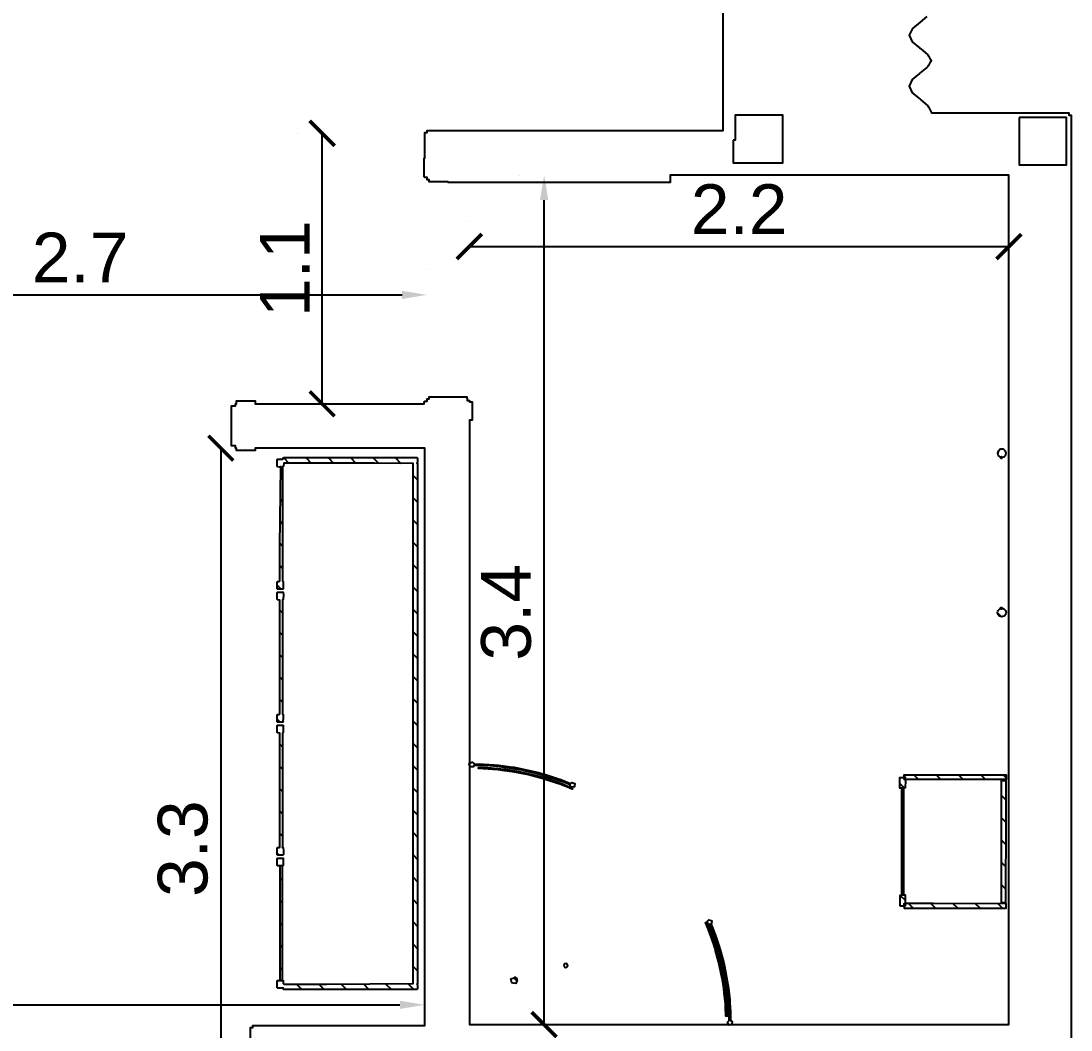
# Model space of a CAD drawing. Header units: metres. Extents: x -155 to -31, y -2 to 38.
# Drawn here: x -109.81 to -105.589, y 5.919 to 9.978 of the extents above; entities that cross this region are included whole.
import ezdxf

# ---------------------------------------------------------------- set-up
doc = ezdxf.new("R2010")
doc.units = ezdxf.units.M
doc.layers.add('DİMENSİONS', color=1, linetype='Continuous', true_color=0xff0000)
doc.layers.add('Layer 03$KAT1_MOBILYA', color=9, linetype='Continuous', true_color=0xc0c0c0)
doc.layers.add('Layer 03$KAT1_DUVAR', color=7, linetype='Continuous')
doc.styles.add('Default', font='arial.ttf')
doc.dimstyles.new('Default', dxfattribs={"dimscale": 2, "dimtxt": 0.1, "dimasz": 0.1, "dimexe": 0.05, "dimexo": 0.05, "dimgap": 0.025, "dimtad": 1, "dimtoh": 1, "dimzin": 1, "dimdsep": 46, "dimtxsty": 'Default', "dimcen": 0.05, "dimazin": 1, "dimtfac": 1, "dimtdec": 4, "dimtix": 1, "dimtofl": 0, "dimtmove": 1, "dimatfit": 3, "dimfxl": 0.1, "dimtolj": 1, "dimtzin": 1, "dimarcsym": 0})
pattern_1 = [(135, (-109.91591, 9.92203), (-0.0449013, -0.0449013), [])]

# ---------------------------------------------------------------- blocks, each defined once
blk = doc.blocks.new('_ArchTick')
at = {"color": 0, "linetype": 'ByBlock', "const_width": 0.15}
blk.add_lwpolyline([(-0.5, -0.5), (0.5, 0.5)], dxfattribs=at)
blk = doc.blocks.new('*D27')
at = {"layer": 'Defpoints', "color": 0}
for p in [(-109.0068, 8.26), (-109.0068, 4.9379), (-109.0068, 4.9379)]:
    blk.add_point(p, dxfattribs=at)
at = {"layer": 'DİMENSİONS', "color": 0, "lineweight": -2}
for p, q in [((-109.0068, 8.26), (-109.0068, 5.0379)), ((-108.9068, 8.26), (-108.9068, 8.26)), ((-108.9068, 4.9379), (-108.9068, 4.9379))]:
    blk.add_line(p, q, dxfattribs=at)
at = {"layer": 'DİMENSİONS', "color": 0}
blk.add_solid([(-109.0234, 5.0379), (-108.9901, 5.0379), (-109.0068, 4.9379)], dxfattribs=at)
at = {"layer": 'DİMENSİONS', "color": 0, "lineweight": -2, "xscale": 0.1, "yscale": 0.1, "zscale": 0.1, "rotation": 90}
blk.add_blockref('_ArchTick', (-109.0068, 8.26), dxfattribs=at)
at = {"layer": 'DİMENSİONS', "color": 0, "insert": (-109.1589, 6.649), "char_height": 0.2, "attachment_point": 5, "rotation": 90, "style": 'Default'}
blk.add_mtext('\\A1;3.3', dxfattribs=at)
blk = doc.blocks.new('*D28')
at = {"layer": 'Defpoints', "color": 0}
for p in [(-107.7069, 9.3578), (-107.7069, 9.3578), (-107.7069, 5.9411)]:
    blk.add_point(p, dxfattribs=at)
at = {"layer": 'DİMENSİONS', "color": 0, "lineweight": -2}
for p, q in [((-107.8069, 9.3578), (-107.8069, 9.3578)), ((-107.7069, 5.9411), (-107.7069, 9.2578)), ((-107.8069, 5.9411), (-107.8069, 5.9411))]:
    blk.add_line(p, q, dxfattribs=at)
at = {"layer": 'DİMENSİONS', "color": 0}
blk.add_solid([(-107.6903, 9.2578), (-107.7236, 9.2578), (-107.7069, 9.3578)], dxfattribs=at)
at = {"layer": 'DİMENSİONS', "color": 0, "lineweight": -2, "xscale": 0.1, "yscale": 0.1, "zscale": 0.1, "rotation": 270}
blk.add_blockref('_ArchTick', (-107.7069, 5.9411), dxfattribs=at)
at = {"layer": 'DİMENSİONS', "color": 0, "insert": (-107.8591, 7.5995), "char_height": 0.2, "attachment_point": 5, "rotation": 90, "style": 'Default'}
blk.add_mtext('\\A1;3.4', dxfattribs=at)
blk = doc.blocks.new('*D29')
at = {"layer": 'Defpoints', "color": 0}
for p in [(-108.0074, 9.0708), (-105.8386, 9.0708), (-105.8386, 9.0708)]:
    blk.add_point(p, dxfattribs=at)
at = {"layer": 'DİMENSİONS', "color": 0, "lineweight": -2}
for p, q in [((-108.0074, 9.1708), (-108.0074, 9.1708)), ((-105.8386, 9.1708), (-105.8386, 9.1708)), ((-108.0074, 9.0708), (-105.8386, 9.0708))]:
    blk.add_line(p, q, dxfattribs=at)
at = {"layer": 'DİMENSİONS', "color": 0, "lineweight": -2, "xscale": 0.1, "yscale": 0.1, "zscale": 0.1, "rotation": 180}
blk.add_blockref('_ArchTick', (-108.0074, 9.0708), dxfattribs=at)
at = {"layer": 'DİMENSİONS', "color": 0, "lineweight": -2, "xscale": 0.1, "yscale": 0.1, "zscale": 0.1}
blk.add_blockref('_ArchTick', (-105.8386, 9.0708), dxfattribs=at)
at = {"layer": 'DİMENSİONS', "color": 0, "insert": (-106.923, 9.2212), "char_height": 0.2, "attachment_point": 5, "style": 'Default'}
blk.add_mtext('\\A1;2.2', dxfattribs=at)
blk = doc.blocks.new('*D57')
at = {"layer": 'Defpoints', "color": 0}
for p in [(-110.8663, 8.8765), (-108.1782, 8.8765), (-108.1782, 8.8765)]:
    blk.add_point(p, dxfattribs=at)
at = {"layer": 'DİMENSİONS', "color": 0, "lineweight": -2}
for p, q in [((-110.8663, 8.9765), (-110.8663, 8.9765)), ((-108.1782, 8.9765), (-108.1782, 8.9765)), ((-110.8663, 8.8765), (-108.2782, 8.8765))]:
    blk.add_line(p, q, dxfattribs=at)
at = {"layer": 'DİMENSİONS', "color": 0}
blk.add_solid([(-108.2782, 8.8599), (-108.2782, 8.8932), (-108.1782, 8.8765)], dxfattribs=at)
at = {"layer": 'DİMENSİONS', "color": 0, "lineweight": -2, "xscale": 0.1, "yscale": 0.1, "zscale": 0.1, "rotation": 180}
blk.add_blockref('_ArchTick', (-110.8663, 8.8765), dxfattribs=at)
at = {"layer": 'DİMENSİONS', "color": 0, "insert": (-109.5723, 9.0269), "char_height": 0.2, "attachment_point": 5, "style": 'Default'}
blk.add_mtext('\\A1;2.7', dxfattribs=at)
blk = doc.blocks.new('*D58')
at = {"layer": 'Defpoints', "color": 0}
for p in [(-111.8589, 6.0207), (-108.1869, 6.0207), (-108.1869, 6.0207)]:
    blk.add_point(p, dxfattribs=at)
at = {"layer": 'DİMENSİONS', "color": 0, "lineweight": -2}
for p, q in [((-111.8589, 6.1207), (-111.8589, 6.1207)), ((-108.1869, 6.1207), (-108.1869, 6.1207)), ((-111.8589, 6.0207), (-108.2869, 6.0207))]:
    blk.add_line(p, q, dxfattribs=at)
at = {"layer": 'DİMENSİONS', "color": 0}
blk.add_solid([(-108.2869, 6.0041), (-108.2869, 6.0374), (-108.1869, 6.0207)], dxfattribs=at)
at = {"layer": 'DİMENSİONS', "color": 0, "lineweight": -2, "xscale": 0.1, "yscale": 0.1, "zscale": 0.1, "rotation": 180}
blk.add_blockref('_ArchTick', (-111.8589, 6.0207), dxfattribs=at)
at = {"layer": 'DİMENSİONS', "color": 0, "insert": (-110.0729, 6.1729), "char_height": 0.2, "attachment_point": 5, "style": 'Default'}
blk.add_mtext('\\A1;3.7', dxfattribs=at)
blk = doc.blocks.new('*D76')
at = {"layer": 'Defpoints', "color": 0}
for p in [(-108.5993, 9.5261), (-108.5993, 9.5261), (-108.5993, 8.4381)]:
    blk.add_point(p, dxfattribs=at)
at = {"layer": 'DİMENSİONS', "color": 0, "lineweight": -2}
for p, q in [((-108.6993, 9.5261), (-108.6993, 9.5261)), ((-108.5993, 8.4381), (-108.5993, 9.5261)), ((-108.6993, 8.4381), (-108.6993, 8.4381))]:
    blk.add_line(p, q, dxfattribs=at)
at = {"layer": 'DİMENSİONS', "color": 0, "lineweight": -2, "xscale": 0.1, "yscale": 0.1, "zscale": 0.1}
for p, rotation in [((-108.5993, 9.5261), 90), ((-108.5993, 8.4381), 270)]:
    blk.add_blockref('_ArchTick', p, dxfattribs=dict(at, rotation=rotation))
at = {"layer": 'DİMENSİONS', "color": 0, "insert": (-108.7497, 8.9821), "char_height": 0.2, "attachment_point": 5, "rotation": 90, "style": 'Default'}
blk.add_mtext('\\A1;1.1', dxfattribs=at)

msp = doc.modelspace()

# ---------------------------------------------------------------- hatches: boundary and pattern name
at = {"layer": 'Layer 03$KAT1_MOBILYA'}
h = msp.add_hatch(dxfattribs=at)
h.set_pattern_fill('ANSI31', scale=0.02, angle=90, style=0, pattern_type=2)
h.set_pattern_definition(pattern_1)
h.paths.add_polyline_path([(-108.7802, 6.1178), (-108.78, 6.1178), (-108.7788, 6.1183), (-108.7783, 6.1187), (-108.7776, 6.1189), (-108.7712, 6.119), (-108.7578, 6.1192), (-108.757, 6.1187), (-108.7566, 6.1184), (-108.7565, 6.1182), (-108.7559, 6.1176), (-108.7556, 6.1173), (-108.7555, 6.1093), (-108.7525, 6.1041), (-108.5822, 6.1041), (-108.2337, 6.106), (-108.2337, 6.765), (-108.2336, 8.1982), (-108.3888, 8.2001), (-108.7528, 8.2001), (-108.7552, 8.1874), (-108.7557, 8.1867), (-108.7559, 8.1863), (-108.756, 8.1863), (-108.7569, 8.1853), (-108.7571, 8.1852), (-108.7574, 8.185), (-108.7606, 8.1848), (-108.7595, 8.1847), (-108.7591, 8.1844), (-108.7588, 8.1842), (-108.7581, 8.1827), (-108.7581, 8.0417), (-108.7581, 7.7264), (-108.7582, 7.7256), (-108.7588, 7.7246), (-108.7587, 7.7246), (-108.7577, 7.7239), (-108.757, 7.7235), (-108.7566, 7.7233), (-108.7566, 7.7233), (-108.7563, 7.7228), (-108.7555, 7.7213), (-108.7555, 7.7131), (-108.7556, 7.6953), (-108.7558, 7.6944), (-108.7559, 7.694), (-108.7559, 7.694), (-108.7562, 7.6938), (-108.7571, 7.6933), (-108.7784, 7.6933), (-108.7788, 7.6935), (-108.7794, 7.694), (-108.7794, 7.694), (-108.78, 7.6946), (-108.7802, 7.695), (-108.7802, 7.7222), (-108.7795, 7.7228), (-108.7793, 7.723), (-108.7785, 7.7235), (-108.7781, 7.7239), (-108.7717, 7.7239), (-108.7696, 7.7262), (-108.7696, 7.8673), (-108.7657, 8.1849), (-108.7681, 8.1849), (-108.7681, 8.1848), (-108.7681, 8.1847), (-108.769, 8.1839), (-108.7692, 8.1833), (-108.7694, 8.1835), (-108.7777, 8.1849), (-108.7789, 8.1858), (-108.779, 8.1859), (-108.7795, 8.1863), (-108.7797, 8.1863), (-108.7802, 8.1868), (-108.7802, 8.1956), (-108.7802, 8.2141), (-108.7789, 8.2152), (-108.7783, 8.2156), (-108.7717, 8.2156), (-108.7569, 8.2155), (-108.7558, 8.2193), (-108.7551, 8.2199), (-108.7534, 8.2217), (-108.7531, 8.222), (-108.5828, 8.222), (-108.2186, 8.222), (-108.218, 8.2214), (-108.2178, 8.2212), (-108.2165, 8.2196), (-108.2159, 8.2188), (-108.2158, 8.2138), (-108.2158, 8.2029), (-108.2168, 8.2019), (-108.2173, 8.2014), (-108.2182, 8.2004), (-108.2185, 8.1999), (-108.2176, 8.1999), (-108.2172, 8.1995), (-108.2165, 8.1991), (-108.2167, 8.199), (-108.2164, 8.1987), (-108.216, 8.1974), (-108.2161, 7.5381), (-108.2161, 6.1068), (-108.2162, 6.1064), (-108.2165, 6.1052), (-108.2165, 6.105), (-108.217, 6.1045), (-108.2172, 6.1042), (-108.2179, 6.1042), (-108.2181, 6.1044), (-108.2187, 6.1041), (-108.2178, 6.1033), (-108.217, 6.1024), (-108.216, 6.1013), (-108.2159, 6.0963), (-108.2159, 6.0854), (-108.2162, 6.0847), (-108.2172, 6.0835), (-108.2181, 6.0824), (-108.2183, 6.0822), (-108.3887, 6.0824), (-108.7533, 6.0823), (-108.7542, 6.0832), (-108.7545, 6.0835), (-108.7555, 6.0845), (-108.756, 6.0849), (-108.7574, 6.0879), (-108.7638, 6.0878), (-108.7781, 6.0881), (-108.779, 6.0888), (-108.7795, 6.0892), (-108.7795, 6.0892), (-108.78, 6.0897), (-108.7802, 6.0899), (-108.7802, 6.0987)], flags=0)
h.paths.add_polyline_path([(-108.756, 6.0892), (-108.756, 6.0892), (-108.7559, 6.0892)], flags=0)
h = msp.add_hatch(dxfattribs=at)
h.set_pattern_fill('ANSI31', scale=0.02, angle=90, style=0, pattern_type=2)
h.set_pattern_definition(pattern_1)
h.paths.add_polyline_path([(-108.7574, 7.1581), (-108.764, 7.1581), (-108.7779, 7.1581), (-108.7785, 7.1583), (-108.7795, 7.1588), (-108.7795, 7.1588), (-108.78, 7.1595), (-108.7802, 7.1599), (-108.7802, 7.1683), (-108.7802, 7.187), (-108.7796, 7.1876), (-108.7794, 7.188), (-108.7788, 7.1886), (-108.7784, 7.1888), (-108.7717, 7.1888), (-108.7695, 7.1912), (-108.7696, 7.3324), (-108.7695, 7.648), (-108.7782, 7.6504), (-108.7787, 7.6506), (-108.7794, 7.6512), (-108.7794, 7.6512), (-108.78, 7.6518), (-108.7802, 7.6521), (-108.7802, 7.6606), (-108.7802, 7.6795), (-108.78, 7.6797), (-108.7798, 7.6799), (-108.7787, 7.6805), (-108.7783, 7.6806), (-108.7776, 7.6808), (-108.7712, 7.6809), (-108.7578, 7.6811), (-108.757, 7.6806), (-108.7565, 7.6803), (-108.7563, 7.6798), (-108.7557, 7.6791), (-108.7555, 7.6787), (-108.7554, 7.6705), (-108.7556, 7.6525), (-108.7558, 7.6516), (-108.7559, 7.6512), (-108.7559, 7.6512), (-108.7562, 7.651), (-108.7572, 7.6504), (-108.7592, 7.6492), (-108.7589, 7.649), (-108.7587, 7.6486), (-108.7581, 7.6473), (-108.7581, 7.5063), (-108.7583, 7.1909), (-108.7586, 7.1904), (-108.7588, 7.1902), (-108.7586, 7.19), (-108.7591, 7.1896), (-108.7571, 7.1888), (-108.7566, 7.1888), (-108.7566, 7.1886), (-108.7561, 7.1874), (-108.7558, 7.1869), (-108.7555, 7.1862), (-108.7555, 7.1779)], flags=0)
h = msp.add_hatch(dxfattribs=at)
h.set_pattern_fill('ANSI31', scale=0.02, angle=90, style=0, pattern_type=2)
h.set_pattern_definition(pattern_1)
h.paths.add_polyline_path([(-105.8725, 7.6159), (-105.8721, 7.6171), (-105.8719, 7.6177), (-105.8711, 7.6186), (-105.8707, 7.619), (-105.8694, 7.6193), (-105.8689, 7.6194), (-105.8677, 7.6191), (-105.8672, 7.619), (-105.8663, 7.618), (-105.8659, 7.6177), (-105.8655, 7.6165), (-105.8654, 7.6159), (-105.8612, 7.6143), (-105.8584, 7.6135), (-105.8544, 7.6096), (-105.8522, 7.6073), (-105.8508, 7.6022), (-105.8499, 7.5987), (-105.8512, 7.594), (-105.8522, 7.5902), (-105.8554, 7.587), (-105.8584, 7.5839), (-105.8626, 7.5828), (-105.8669, 7.5816), (-105.8711, 7.5828), (-105.8753, 7.5839), (-105.8787, 7.5872), (-105.8817, 7.5902), (-105.883, 7.595), (-105.8839, 7.5987), (-105.8826, 7.604), (-105.8817, 7.6073), (-105.8775, 7.6113), (-105.8753, 7.6135)], flags=0)
h = msp.add_hatch(dxfattribs=at)
h.set_pattern_fill('ANSI31', scale=0.02, angle=90, style=0, pattern_type=2)
h.set_pattern_definition(pattern_1)
h.paths.add_polyline_path([(-105.8725, 7.6159), (-105.8697, 7.615), (-105.8669, 7.6158), (-105.8655, 7.6154), (-105.8657, 7.6147), (-105.8659, 7.6141), (-105.8668, 7.6133), (-105.8672, 7.6129), (-105.8683, 7.6125), (-105.8689, 7.6123), (-105.8701, 7.6127), (-105.8707, 7.6129), (-105.8715, 7.6138), (-105.8719, 7.6141), (-105.8723, 7.6154)], flags=0)
h = msp.add_hatch(dxfattribs=at)
h.set_pattern_fill('ANSI31', scale=0.02, angle=90, style=0, pattern_type=2)
h.set_pattern_definition(pattern_1)
h.paths.add_polyline_path([(-108.7696, 6.6564), (-108.7696, 6.7977), (-108.7695, 7.1137), (-108.7785, 7.1153), (-108.7788, 7.1155), (-108.7794, 7.116), (-108.7794, 7.1161), (-108.78, 7.1167), (-108.7802, 7.1171), (-108.7801, 7.1256), (-108.7801, 7.1443), (-108.7794, 7.145), (-108.7793, 7.1451), (-108.7789, 7.1453), (-108.7782, 7.1458), (-108.7716, 7.146), (-108.7574, 7.146), (-108.7569, 7.1455), (-108.7566, 7.1453), (-108.7563, 7.1448), (-108.7555, 7.1434), (-108.7555, 7.1351), (-108.7556, 7.1174), (-108.7558, 7.1164), (-108.7559, 7.116), (-108.7559, 7.116), (-108.7562, 7.1158), (-108.7571, 7.1153), (-108.7591, 7.1141), (-108.7587, 7.1139), (-108.7585, 7.1139), (-108.7581, 7.1124), (-108.7581, 7.1117), (-108.7581, 6.9713), (-108.7581, 6.6568), (-108.758, 6.6565), (-108.7586, 6.6554), (-108.7588, 6.6551), (-108.7593, 6.6546), (-108.7597, 6.6543), (-108.7574, 6.6537), (-108.7569, 6.6537), (-108.7566, 6.6535), (-108.7561, 6.6524), (-108.7558, 6.6518), (-108.7555, 6.651), (-108.7554, 6.6429), (-108.7554, 6.6255), (-108.7562, 6.6243), (-108.7566, 6.6239), (-108.7566, 6.6239), (-108.7565, 6.6238), (-108.757, 6.6233), (-108.757, 6.6234), (-108.7638, 6.6231), (-108.778, 6.623), (-108.779, 6.6235), (-108.7795, 6.6237), (-108.78, 6.6241), (-108.7801, 6.6243), (-108.7802, 6.6329), (-108.7802, 6.6519), (-108.7796, 6.6525), (-108.7794, 6.6528), (-108.7786, 6.6535), (-108.7783, 6.6537), (-108.7717, 6.6537), (-108.7691, 6.6554)], flags=0)
h = msp.add_hatch(dxfattribs=at)
h.set_pattern_fill('ANSI31', scale=0.02, angle=90, style=0, pattern_type=2)
h.set_pattern_definition(pattern_1)
h.paths.add_polyline_path([(-108.7558, 7.1593), (-108.7555, 7.1602), (-108.7564, 7.1592), (-108.7566, 7.159), (-108.7574, 7.1581)], flags=0)
h = msp.add_hatch(dxfattribs=at)
h.set_pattern_fill('ANSI31', scale=0.02, angle=90, style=0, pattern_type=2)
h.set_pattern_definition(pattern_1)
h.paths.add_polyline_path([(-107.9983, 6.9965), (-107.9957, 6.9971), (-107.9901, 6.9921), (-107.9882, 6.9901), (-107.9884, 6.9896), (-107.9854, 6.9899), (-107.9505, 6.9891), (-107.9075, 6.9859), (-107.8899, 6.9845), (-107.8428, 6.9784), (-107.828, 6.9762), (-107.8158, 6.9739), (-107.7722, 6.9653), (-107.7422, 6.958), (-107.7292, 6.9549), (-107.6972, 6.9456), (-107.6849, 6.942), (-107.6526, 6.9311), (-107.6398, 6.9266), (-107.6015, 6.9116), (-107.5997, 6.9109), (-107.598, 6.9128), (-107.5961, 6.9145), (-107.5871, 6.912), (-107.5839, 6.9107), (-107.5847, 6.901), (-107.5854, 6.8976), (-107.5947, 6.8957), (-107.5982, 6.8954), (-107.6019, 6.9042), (-107.6022, 6.9053), (-107.6247, 6.9145), (-107.6412, 6.9204), (-107.6808, 6.9344), (-107.7252, 6.9474), (-107.7402, 6.9516), (-107.7819, 6.9611), (-107.7948, 6.9641), (-107.8083, 6.9664), (-107.8556, 6.9743), (-107.8665, 6.9757), (-107.9095, 6.9803), (-107.9236, 6.9814), (-107.9515, 6.9831), (-107.9657, 6.9835), (-107.9899, 6.984), (-107.9907, 6.9811), (-107.9915, 6.9784), (-107.9942, 6.9779), (-108.0037, 6.9787), (-108.0055, 6.9808), (-108.0077, 6.9898), (-108.0068, 6.9923)], flags=0)
h = msp.add_hatch(dxfattribs=at)
h.set_pattern_fill('ANSI31', scale=0.02, angle=90, style=0, pattern_type=2)
h.set_pattern_definition(pattern_1)
h.paths.add_polyline_path([(-107.7126, 6.9368), (-107.697, 6.932), (-107.6504, 6.9166), (-107.6395, 6.9127), (-107.6303, 6.9089), (-107.5927, 6.8922), (-107.5945, 6.8881), (-107.6033, 6.8917), (-107.6436, 6.9078), (-107.653, 6.9112), (-107.6987, 6.9262), (-107.711, 6.9301), (-107.7545, 6.9415), (-107.77, 6.9455), (-107.8114, 6.9537), (-107.826, 6.9566), (-107.8755, 6.9636), (-107.8925, 6.9659), (-107.9515, 6.9697), (-107.9715, 6.9709), (-107.9715, 6.9752), (-107.9611, 6.9763), (-107.9332, 6.9752), (-107.8807, 6.9701), (-107.862, 6.9682), (-107.8177, 6.961), (-107.8024, 6.9584), (-107.7665, 6.9505), (-107.7485, 6.9464)], flags=0)
h = msp.add_hatch(dxfattribs=at)
h.set_pattern_fill('ANSI31', scale=0.02, angle=90, style=0, pattern_type=2)
h.set_pattern_definition(pattern_1)
h.paths.add_polyline_path([(-106.277, 6.8927), (-106.2766, 6.9045), (-106.2766, 6.9348), (-106.2769, 6.9355), (-106.2766, 6.9353), (-106.2763, 6.9353), (-106.2705, 6.9354), (-106.2602, 6.9355), (-106.2603, 6.9325), (-106.2592, 6.9282), (-106.2591, 6.928), (-106.2584, 6.927), (-106.2543, 6.927), (-106.2543, 6.9231), (-106.2552, 6.8931), (-106.2611, 6.8927), (-106.2768, 6.8927), (-106.277, 6.8926)], flags=0)
h = msp.add_hatch(dxfattribs=at)
h.set_pattern_fill('ANSI31', scale=0.02, angle=90, style=0, pattern_type=2)
h.set_pattern_definition(pattern_1)
h.paths.add_polyline_path([(-106.2543, 6.927), (-106.2551, 6.9351), (-106.2543, 6.9347), (-106.2544, 6.9352), (-106.2544, 6.9359), (-106.2557, 6.9356), (-106.2602, 6.9355), (-106.2599, 6.9437), (-106.2596, 6.9445), (-106.2597, 6.9448), (-106.2595, 6.9448), (-106.2593, 6.9448), (-106.2593, 6.9454), (-106.1436, 6.9457), (-105.851, 6.9454), (-105.8499, 6.9452), (-105.8494, 6.9452), (-105.8497, 6.9449), (-105.8498, 6.945), (-105.8496, 6.94), (-105.8498, 6.9281), (-105.85, 6.9275), (-105.8498, 6.9272), (-105.8499, 6.9271), (-105.8498, 6.9268), (-105.9649, 6.9272)], flags=0)
h = msp.add_hatch(dxfattribs=at)
h.set_pattern_fill('ANSI31', scale=0.02, angle=90, style=0, pattern_type=2)
h.set_pattern_definition(pattern_1)
h.paths.add_polyline_path([(-106.2601, 6.9276), (-106.2593, 6.9279), (-106.2595, 6.9272)], flags=0)
h = msp.add_hatch(dxfattribs=at)
h.set_pattern_fill('ANSI31', scale=0.02, angle=90, style=0, pattern_type=2)
h.set_pattern_definition(pattern_1)
h.paths.add_polyline_path([(-105.8636, 6.9227), (-105.8514, 6.9229), (-105.8506, 6.9227), (-105.8508, 6.7866), (-105.8517, 6.4314), (-105.8561, 6.4314), (-105.8676, 6.4312), (-105.8678, 6.4311), (-105.8684, 6.4311), (-105.8688, 6.4312), (-105.8688, 6.4313), (-105.8689, 6.4314), (-105.8688, 6.5671), (-105.8684, 6.9226)], flags=0)
h = msp.add_hatch(dxfattribs=at)
h.set_pattern_fill('ANSI31', scale=0.02, angle=90, style=0, pattern_type=2)
h.set_pattern_definition(pattern_1)
h.paths.add_polyline_path([(-106.2632, 6.8907), (-106.263, 6.8903), (-106.2629, 6.8901), (-106.2629, 6.7769), (-106.2629, 6.4638), (-106.2631, 6.4634), (-106.2632, 6.4633), (-106.2636, 6.4631), (-106.2638, 6.463), (-106.2649, 6.463), (-106.2681, 6.463), (-106.2685, 6.4633), (-106.2687, 6.4634), (-106.2689, 6.4637), (-106.2689, 6.4638), (-106.2689, 6.5771), (-106.2689, 6.8901), (-106.2687, 6.8905), (-106.2687, 6.8906), (-106.2682, 6.8909), (-106.2681, 6.891), (-106.2669, 6.891), (-106.2638, 6.891), (-106.2634, 6.8908)], flags=0)
h = msp.add_hatch(dxfattribs=at)
h.set_pattern_fill('ANSI31', scale=0.02, angle=90, style=0, pattern_type=2)
h.set_pattern_definition(pattern_1)
h.paths.add_polyline_path([(-108.7788, 6.6106), (-108.7784, 6.6108), (-108.7717, 6.6108), (-108.7571, 6.6108), (-108.7566, 6.6108), (-108.7566, 6.6106), (-108.7561, 6.6095), (-108.7558, 6.609), (-108.7555, 6.6082), (-108.7555, 6.6), (-108.7555, 6.5823), (-108.7558, 6.5813), (-108.7559, 6.5809), (-108.7564, 6.5813), (-108.7566, 6.581), (-108.7574, 6.5802), (-108.764, 6.5801), (-108.7779, 6.5801), (-108.7785, 6.5803), (-108.7795, 6.5808), (-108.7795, 6.5808), (-108.78, 6.5815), (-108.7802, 6.5819), (-108.7802, 6.5903), (-108.7802, 6.609), (-108.7796, 6.6096), (-108.7794, 6.61)], flags=0)
h = msp.add_hatch(dxfattribs=at)
h.set_pattern_fill('ANSI31', scale=0.02, angle=90, style=0, pattern_type=2)
h.set_pattern_definition(pattern_1)
h.paths.add_polyline_path([(-108.7622, 6.1193), (-108.7598, 6.1193), (-108.7592, 6.1197), (-108.7581, 6.121), (-108.7581, 6.4367), (-108.7581, 6.5778), (-108.7583, 6.5781), (-108.7592, 6.5794), (-108.7597, 6.5797), (-108.7654, 6.5799), (-108.7678, 6.5798), (-108.7683, 6.5794), (-108.7696, 6.5784), (-108.7697, 6.2624), (-108.7697, 6.121), (-108.7687, 6.1198), (-108.7681, 6.1193)], flags=0)
h = msp.add_hatch(dxfattribs=at)
h.set_pattern_fill('ANSI31', scale=0.02, angle=90, style=0, pattern_type=2)
h.set_pattern_definition(pattern_1)
h.paths.add_polyline_path([(-106.2767, 6.4187), (-106.2611, 6.4184), (-106.2598, 6.4142), (-106.2595, 6.41), (-106.2594, 6.4098), (-106.2585, 6.4093), (-105.9648, 6.409), (-105.8498, 6.4101), (-105.8496, 6.422), (-105.8497, 6.4269), (-105.8494, 6.4272), (-105.8499, 6.4272), (-105.851, 6.4274), (-106.1436, 6.4277), (-106.2545, 6.4277), (-106.2545, 6.4494), (-106.2543, 6.4608), (-106.2543, 6.4614), (-106.2544, 6.462), (-106.2548, 6.4614), (-106.2704, 6.4618), (-106.2766, 6.461), (-106.2765, 6.4306)], flags=0)
h = msp.add_hatch(dxfattribs=at)
h.set_pattern_fill('ANSI31', scale=0.02, angle=90, style=0, pattern_type=2)
h.set_pattern_definition(pattern_1)
h.paths.add_polyline_path([(-106.2599, 6.4257), (-106.2596, 6.4265), (-106.2597, 6.4268), (-106.2595, 6.4268), (-106.2593, 6.4268), (-106.2593, 6.4274), (-106.2592, 6.4277), (-106.2545, 6.4277), (-106.2552, 6.4191), (-106.2598, 6.4185)], flags=0)
h = msp.add_hatch(dxfattribs=at)
h.set_pattern_fill('ANSI31', scale=0.02, angle=90, style=0, pattern_type=2)
h.set_pattern_definition(pattern_1)
h.paths.add_polyline_path([(-106.9732, 6.0317), (-106.9719, 6.0104), (-106.9702, 5.9747), (-106.9717, 5.9747), (-106.9762, 5.9746), (-106.9779, 6.011), (-106.9785, 6.0242), (-106.983, 6.0672), (-106.9852, 6.0868), (-106.9906, 6.1219), (-106.9936, 6.138), (-107.0032, 6.1836), (-107.0056, 6.1941), (-107.0192, 6.2429), (-107.0223, 6.2536), (-107.0267, 6.2671), (-107.0426, 6.3122), (-107.0481, 6.326), (-107.0586, 6.3517), (-107.0545, 6.3534), (-107.0531, 6.354), (-107.0499, 6.3462), (-107.0411, 6.325), (-107.0286, 6.2909), (-107.024, 6.2783), (-107.0125, 6.2415), (-107.009, 6.2299), (-107.0056, 6.2169), (-106.9958, 6.1786), (-106.9932, 6.1659), (-106.9845, 6.1227), (-106.9818, 6.1039), (-106.9762, 6.0632)], flags=0)
h = msp.add_hatch(dxfattribs=at)
h.set_pattern_fill('ANSI31', scale=0.02, angle=90, style=0, pattern_type=2)
h.set_pattern_definition(pattern_1)
h.paths.add_polyline_path([(-106.9649, 5.9569), (-106.963, 5.9583), (-106.963, 5.9595), (-106.9639, 5.9965), (-106.9645, 6.007), (-106.9674, 6.0464), (-106.9687, 6.0585), (-106.9739, 6.0994), (-106.9755, 6.1106), (-106.9827, 6.1498), (-106.9847, 6.1609), (-106.995, 6.2045), (-106.9983, 6.2186), (-107.003, 6.2338), (-107.0197, 6.2875), (-107.027, 6.307), (-107.0415, 6.3446), (-107.0437, 6.3442), (-107.0472, 6.3439), (-107.0508, 6.3527), (-107.0517, 6.3559), (-107.0469, 6.3613), (-107.045, 6.363), (-107.036, 6.3605), (-107.0328, 6.3592), (-107.0337, 6.3495), (-107.0344, 6.3461), (-107.0362, 6.3457), (-107.0328, 6.3388), (-107.0149, 6.2921), (-107.0044, 6.2593), (-106.9988, 6.2415), (-106.9898, 6.2091), (-106.9852, 6.1895), (-106.9759, 6.1478), (-106.9733, 6.1321), (-106.9662, 6.088), (-106.9622, 6.0526), (-106.9608, 6.0403), (-106.96, 6.0285), (-106.9577, 5.9942), (-106.9575, 5.9824), (-106.9581, 5.9578), (-106.9532, 5.9564), (-106.9508, 5.9541), (-106.9518, 5.9443), (-106.9527, 5.9417), (-106.9616, 5.9399), (-106.965, 5.9396), (-106.9689, 5.9482), (-106.9699, 5.9513)], flags=0)
h = msp.add_hatch(dxfattribs=at)
h.set_pattern_fill('ANSI31', scale=0.02, angle=90, style=0, pattern_type=2)
h.set_pattern_definition(pattern_1)
h.paths.add_polyline_path([(-107.6222, 6.1714), (-107.6218, 6.1713), (-107.6217, 6.1713), (-107.6215, 6.1714), (-107.6161, 6.1723), (-107.614, 6.1731), (-107.613, 6.1761), (-107.6113, 6.1777), (-107.6117, 6.1791), (-107.6157, 6.1869), (-107.6162, 6.187), (-107.6254, 6.1852), (-107.6261, 6.1845), (-107.6276, 6.1776), (-107.6271, 6.176)], flags=0)
h = msp.add_hatch(dxfattribs=at)
h.set_pattern_fill('ANSI31', scale=0.02, angle=90, style=0, pattern_type=2)
h.set_pattern_definition(pattern_1)
h.paths.add_polyline_path([(-107.8402, 6.1255), (-107.8281, 6.1299), (-107.8241, 6.1318), (-107.8198, 6.1293), (-107.8151, 6.1211), (-107.8186, 6.1134), (-107.8209, 6.1071), (-107.8318, 6.1083), (-107.8372, 6.1095), (-107.8396, 6.1198)], flags=0)

# ---------------------------------------------------------------- linework, layer by layer
at = {"layer": 'Layer 03$KAT1_DUVAR'}
for points in [[(-108.8869, 4.9379), (-108.8869, 5.9294), (-108.8774, 5.9294), (-108.8774, 5.938), (-108.1869, 5.938), (-108.1869, 8.26), (-108.8685, 8.26), (-108.8685, 8.2499), (-108.9442, 8.2499), (-108.9442, 8.26), (-108.9471, 8.26), (-108.9471, 8.2692), (-108.9643, 8.2692), (-108.9643, 8.4298), (-108.9471, 8.4298), (-108.9471, 8.4381), (-108.9442, 8.4381), (-108.9442, 8.4499), (-108.8685, 8.4499), (-108.8685, 8.4381), (-108.1894, 8.4381), (-108.1894, 8.4466), (-108.1869, 8.4466), (-108.1869, 8.4489), (-108.1775, 8.4489), (-108.1775, 8.4581), (-108.1692, 8.4581), (-108.1692, 8.4668), (-108.0171, 8.4668), (-108.0171, 8.4611), (-108.016, 8.4611), (-108.016, 8.452), (-108.0074, 8.452), (-108.0074, 8.4466), (-107.9969, 8.4466), (-107.9969, 8.3718), (-108.0074, 8.3718), (-108.0074, 5.9411), (-105.8386, 5.9411), (-105.8386, 9.3578), (-107.2002, 9.3578), (-107.2002, 9.3282), (-108.0928, 9.3282), (-108.0928, 9.3316), (-108.1692, 9.3316), (-108.1692, 9.339), (-108.1775, 9.339), (-108.1775, 9.349), (-108.1869, 9.349), (-108.1869, 9.3518), (-108.1894, 9.3518), (-108.1894, 9.4266), (-108.1869, 9.4266), (-108.1869, 9.5294), (-108.1775, 9.5294), (-108.1775, 9.538), (-106.9868, 9.538), (-106.9868, 10.8793)], [(-106.169, 9.9961), (-106.1955, 9.9736), (-106.2268, 9.9476), (-106.2396, 9.921), (-106.2269, 9.8946), (-106.1981, 9.8704), (-106.1956, 9.8683), (-106.1931, 9.8662), (-106.1642, 9.8418), (-106.1621, 9.8374), (-106.154, 9.8215), (-106.151, 9.8215), (-106.1525, 9.8185), (-106.151, 9.8156), (-106.1539, 9.8156), (-106.1621, 9.7995), (-106.1642, 9.7951), (-106.169, 9.7911), (-106.1951, 9.769), (-106.1977, 9.7668), (-106.2269, 9.7426), (-106.2398, 9.716), (-106.2269, 9.6896), (-106.1958, 9.6633), (-106.1928, 9.6608), (-106.1642, 9.6369), (-106.162, 9.6325), (-106.1497, 9.608), (-105.5975, 9.608), (-105.5975, 9.5993), (-105.589, 9.5993), (-105.589, 5.6993)]]:
    msp.add_lwpolyline(points, dxfattribs=at)
for points in [[(-106.9475, 9.4993), (-106.9475, 9.408), (-106.7474, 9.408), (-106.7474, 9.5993), (-106.9389, 9.5993), (-106.9389, 9.4993)], [(-105.7975, 9.59), (-105.7975, 9.408), (-105.7974, 9.408), (-105.7974, 9.3993), (-105.607, 9.3993), (-105.607, 9.59)]]:
    msp.add_lwpolyline(points, close=True, dxfattribs=at)
at = {"layer": 'Layer 03$KAT1_MOBILYA'}
for points in [[(-105.8719, 8.224), (-105.8711, 8.2248), (-105.8707, 8.2252), (-105.8695, 8.2255), (-105.8689, 8.2257), (-105.8678, 8.2254), (-105.8672, 8.2252), (-105.8663, 8.2244), (-105.8659, 8.224), (-105.8655, 8.2227), (-105.8655, 8.2226), (-105.8641, 8.223), (-105.8584, 8.2246), (-105.8562, 8.2267), (-105.8522, 8.2308), (-105.8513, 8.2341), (-105.8499, 8.2394), (-105.8509, 8.2431), (-105.8522, 8.2479), (-105.8551, 8.2509), (-105.8584, 8.2541), (-105.8626, 8.2553), (-105.8669, 8.2564), (-105.8711, 8.2553), (-105.8753, 8.2541), (-105.8784, 8.2511), (-105.8817, 8.2479), (-105.8827, 8.2441), (-105.8839, 8.2394), (-105.883, 8.2359), (-105.8817, 8.2308), (-105.8794, 8.2285), (-105.8753, 8.2246), (-105.8725, 8.2238), (-105.872, 8.2237), (-105.8721, 8.2234), (-105.8725, 8.2221), (-105.8723, 8.2216), (-105.8719, 8.2204), (-105.8716, 8.22), (-105.8707, 8.2191), (-105.8702, 8.219), (-105.8689, 8.2187), (-105.8684, 8.2188), (-105.8672, 8.2191), (-105.8668, 8.2195), (-105.8659, 8.2204), (-105.8657, 8.2209), (-105.8654, 8.2221), (-105.8655, 8.2226), (-105.8669, 8.2223), (-105.8664, 8.224), (-105.8666, 8.2243), (-105.8711, 8.2239), (-105.872, 8.2239)], [(-108.7802, 6.1178), (-108.78, 6.1178), (-108.7788, 6.1183), (-108.7783, 6.1187), (-108.7776, 6.1189), (-108.7712, 6.119), (-108.7578, 6.1192), (-108.757, 6.1187), (-108.7566, 6.1184), (-108.7565, 6.1182), (-108.7559, 6.1176), (-108.7556, 6.1173), (-108.7555, 6.1093), (-108.7525, 6.1041), (-108.5822, 6.1041), (-108.2337, 6.106), (-108.2337, 6.765), (-108.2336, 8.1982), (-108.3888, 8.2001), (-108.7528, 8.2001), (-108.7552, 8.1874), (-108.7557, 8.1867), (-108.7559, 8.1863), (-108.756, 8.1863), (-108.7569, 8.1853), (-108.7571, 8.1852), (-108.7574, 8.185), (-108.7606, 8.1848), (-108.7595, 8.1847), (-108.7591, 8.1844), (-108.7588, 8.1842), (-108.7581, 8.1827), (-108.7581, 8.0417), (-108.7581, 7.7264), (-108.7582, 7.7256), (-108.7588, 7.7246), (-108.7587, 7.7246), (-108.7577, 7.7239), (-108.757, 7.7235), (-108.7566, 7.7233), (-108.7566, 7.7233), (-108.7563, 7.7228), (-108.7555, 7.7213), (-108.7555, 7.7131), (-108.7556, 7.6953), (-108.7558, 7.6944), (-108.7559, 7.694), (-108.7559, 7.694), (-108.7562, 7.6938), (-108.7571, 7.6933), (-108.7784, 7.6933), (-108.7788, 7.6935), (-108.7794, 7.694), (-108.7794, 7.694), (-108.78, 7.6946), (-108.7802, 7.695), (-108.7802, 7.7222), (-108.7795, 7.7228), (-108.7793, 7.723), (-108.7785, 7.7235), (-108.7781, 7.7239), (-108.7717, 7.7239), (-108.7696, 7.7262), (-108.7696, 7.8673), (-108.7657, 8.1849), (-108.7681, 8.1849), (-108.7681, 8.1848), (-108.7681, 8.1847), (-108.769, 8.1839), (-108.7692, 8.1833), (-108.7694, 8.1835), (-108.7777, 8.1849), (-108.7789, 8.1858), (-108.779, 8.1859), (-108.7795, 8.1863), (-108.7797, 8.1863), (-108.7802, 8.1868), (-108.7802, 8.1956), (-108.7802, 8.2141), (-108.7789, 8.2152), (-108.7783, 8.2156), (-108.7717, 8.2156), (-108.7569, 8.2155), (-108.7558, 8.2193), (-108.7551, 8.2199), (-108.7534, 8.2217), (-108.7531, 8.222), (-108.5828, 8.222), (-108.2186, 8.222), (-108.218, 8.2214), (-108.2178, 8.2212), (-108.2165, 8.2196), (-108.2159, 8.2188), (-108.2158, 8.2138), (-108.2158, 8.2029), (-108.2168, 8.2019), (-108.2173, 8.2014), (-108.2182, 8.2004), (-108.2185, 8.1999), (-108.2176, 8.1999), (-108.2172, 8.1995), (-108.2165, 8.1991), (-108.2167, 8.199), (-108.2164, 8.1987), (-108.216, 8.1974), (-108.2161, 7.5381), (-108.2161, 6.1068), (-108.2162, 6.1064), (-108.2165, 6.1052), (-108.2165, 6.105), (-108.217, 6.1045), (-108.2172, 6.1042), (-108.2179, 6.1042), (-108.2181, 6.1044), (-108.2187, 6.1041), (-108.2178, 6.1033), (-108.217, 6.1024), (-108.216, 6.1013), (-108.2159, 6.0963), (-108.2159, 6.0854), (-108.2162, 6.0847), (-108.2172, 6.0835), (-108.2181, 6.0824), (-108.2183, 6.0822), (-108.3887, 6.0824), (-108.7533, 6.0823), (-108.7542, 6.0832), (-108.7545, 6.0835), (-108.7555, 6.0845), (-108.756, 6.0849), (-108.7574, 6.0879), (-108.7638, 6.0878), (-108.7781, 6.0881), (-108.779, 6.0888), (-108.7795, 6.0892), (-108.7795, 6.0892), (-108.78, 6.0897), (-108.7802, 6.0899), (-108.7802, 6.0987)], [(-108.7574, 7.1581), (-108.764, 7.1581), (-108.7779, 7.1581), (-108.7785, 7.1583), (-108.7795, 7.1588), (-108.7795, 7.1588), (-108.78, 7.1595), (-108.7802, 7.1599), (-108.7802, 7.1683), (-108.7802, 7.187), (-108.7796, 7.1876), (-108.7794, 7.188), (-108.7788, 7.1886), (-108.7784, 7.1888), (-108.7717, 7.1888), (-108.7695, 7.1912), (-108.7696, 7.3324), (-108.7695, 7.648), (-108.7782, 7.6504), (-108.7787, 7.6506), (-108.7794, 7.6512), (-108.7794, 7.6512), (-108.78, 7.6518), (-108.7802, 7.6521), (-108.7802, 7.6606), (-108.7802, 7.6795), (-108.78, 7.6797), (-108.7798, 7.6799), (-108.7787, 7.6805), (-108.7783, 7.6806), (-108.7776, 7.6808), (-108.7712, 7.6809), (-108.7578, 7.6811), (-108.757, 7.6806), (-108.7565, 7.6803), (-108.7563, 7.6798), (-108.7557, 7.6791), (-108.7555, 7.6787), (-108.7554, 7.6705), (-108.7556, 7.6525), (-108.7558, 7.6516), (-108.7559, 7.6512), (-108.7559, 7.6512), (-108.7562, 7.651), (-108.7572, 7.6504), (-108.7592, 7.6492), (-108.7589, 7.649), (-108.7587, 7.6486), (-108.7581, 7.6473), (-108.7581, 7.5063), (-108.7583, 7.1909), (-108.7586, 7.1904), (-108.7588, 7.1902), (-108.7586, 7.19), (-108.7591, 7.1896), (-108.7571, 7.1888), (-108.7566, 7.1888), (-108.7566, 7.1886), (-108.7561, 7.1874), (-108.7558, 7.1869), (-108.7555, 7.1862), (-108.7555, 7.1779)], [(-105.8725, 7.6159), (-105.8721, 7.6171), (-105.8719, 7.6177), (-105.8711, 7.6186), (-105.8707, 7.619), (-105.8694, 7.6193), (-105.8689, 7.6194), (-105.8677, 7.6191), (-105.8672, 7.619), (-105.8663, 7.618), (-105.8659, 7.6177), (-105.8655, 7.6165), (-105.8654, 7.6159), (-105.8612, 7.6143), (-105.8584, 7.6135), (-105.8544, 7.6096), (-105.8522, 7.6073), (-105.8508, 7.6022), (-105.8499, 7.5987), (-105.8512, 7.594), (-105.8522, 7.5902), (-105.8554, 7.587), (-105.8584, 7.5839), (-105.8626, 7.5828), (-105.8669, 7.5816), (-105.8711, 7.5828), (-105.8753, 7.5839), (-105.8787, 7.5872), (-105.8817, 7.5902), (-105.883, 7.595), (-105.8839, 7.5987), (-105.8826, 7.604), (-105.8817, 7.6073), (-105.8775, 7.6113), (-105.8753, 7.6135)], [(-105.8725, 7.6159), (-105.8697, 7.615), (-105.8669, 7.6158), (-105.8655, 7.6154), (-105.8657, 7.6147), (-105.8659, 7.6141), (-105.8668, 7.6133), (-105.8672, 7.6129), (-105.8683, 7.6125), (-105.8689, 7.6123), (-105.8701, 7.6127), (-105.8707, 7.6129), (-105.8715, 7.6138), (-105.8719, 7.6141), (-105.8723, 7.6154)], [(-108.7696, 6.6564), (-108.7696, 6.7977), (-108.7695, 7.1137), (-108.7785, 7.1153), (-108.7788, 7.1155), (-108.7794, 7.116), (-108.7794, 7.1161), (-108.78, 7.1167), (-108.7802, 7.1171), (-108.7801, 7.1256), (-108.7801, 7.1443), (-108.7794, 7.145), (-108.7793, 7.1451), (-108.7789, 7.1453), (-108.7782, 7.1458), (-108.7716, 7.146), (-108.7574, 7.146), (-108.7569, 7.1455), (-108.7566, 7.1453), (-108.7563, 7.1448), (-108.7555, 7.1434), (-108.7555, 7.1351), (-108.7556, 7.1174), (-108.7558, 7.1164), (-108.7559, 7.116), (-108.7559, 7.116), (-108.7562, 7.1158), (-108.7571, 7.1153), (-108.7591, 7.1141), (-108.7587, 7.1139), (-108.7585, 7.1139), (-108.7581, 7.1124), (-108.7581, 7.1117), (-108.7581, 6.9713), (-108.7581, 6.6568), (-108.758, 6.6565), (-108.7586, 6.6554), (-108.7588, 6.6551), (-108.7593, 6.6546), (-108.7597, 6.6543), (-108.7574, 6.6537), (-108.7569, 6.6537), (-108.7566, 6.6535), (-108.7561, 6.6524), (-108.7558, 6.6518), (-108.7555, 6.651), (-108.7554, 6.6429), (-108.7554, 6.6255), (-108.7562, 6.6243), (-108.7566, 6.6239), (-108.7566, 6.6239), (-108.7565, 6.6238), (-108.757, 6.6233), (-108.757, 6.6234), (-108.7638, 6.6231), (-108.778, 6.623), (-108.779, 6.6235), (-108.7795, 6.6237), (-108.78, 6.6241), (-108.7801, 6.6243), (-108.7802, 6.6329), (-108.7802, 6.6519), (-108.7796, 6.6525), (-108.7794, 6.6528), (-108.7786, 6.6535), (-108.7783, 6.6537), (-108.7717, 6.6537), (-108.7691, 6.6554)], [(-108.7558, 7.1593), (-108.7555, 7.1602), (-108.7564, 7.1592), (-108.7566, 7.159), (-108.7574, 7.1581)], [(-107.9983, 6.9965), (-107.9957, 6.9971), (-107.9901, 6.9921), (-107.9882, 6.9901), (-107.9884, 6.9896), (-107.9854, 6.9899), (-107.9505, 6.9891), (-107.9075, 6.9859), (-107.8899, 6.9845), (-107.8428, 6.9784), (-107.828, 6.9762), (-107.8158, 6.9739), (-107.7722, 6.9653), (-107.7422, 6.958), (-107.7292, 6.9549), (-107.6972, 6.9456), (-107.6849, 6.942), (-107.6526, 6.9311), (-107.6398, 6.9266), (-107.6015, 6.9116), (-107.5997, 6.9109), (-107.598, 6.9128), (-107.5961, 6.9145), (-107.5871, 6.912), (-107.5839, 6.9107), (-107.5847, 6.901), (-107.5854, 6.8976), (-107.5947, 6.8957), (-107.5982, 6.8954), (-107.6019, 6.9042), (-107.6022, 6.9053), (-107.6247, 6.9145), (-107.6412, 6.9204), (-107.6808, 6.9344), (-107.7252, 6.9474), (-107.7402, 6.9516), (-107.7819, 6.9611), (-107.7948, 6.9641), (-107.8083, 6.9664), (-107.8556, 6.9743), (-107.8665, 6.9757), (-107.9095, 6.9803), (-107.9236, 6.9814), (-107.9515, 6.9831), (-107.9657, 6.9835), (-107.9899, 6.984), (-107.9907, 6.9811), (-107.9915, 6.9784), (-107.9942, 6.9779), (-108.0037, 6.9787), (-108.0055, 6.9808), (-108.0077, 6.9898), (-108.0068, 6.9923)], [(-107.7126, 6.9368), (-107.697, 6.932), (-107.6504, 6.9166), (-107.6395, 6.9127), (-107.6303, 6.9089), (-107.5927, 6.8922), (-107.5945, 6.8881), (-107.6033, 6.8917), (-107.6436, 6.9078), (-107.653, 6.9112), (-107.6987, 6.9262), (-107.711, 6.9301), (-107.7545, 6.9415), (-107.77, 6.9455), (-107.8114, 6.9537), (-107.826, 6.9566), (-107.8755, 6.9636), (-107.8925, 6.9659), (-107.9515, 6.9697), (-107.9715, 6.9709), (-107.9715, 6.9752), (-107.9611, 6.9763), (-107.9332, 6.9752), (-107.8807, 6.9701), (-107.862, 6.9682), (-107.8177, 6.961), (-107.8024, 6.9584), (-107.7665, 6.9505), (-107.7485, 6.9464)], [(-106.277, 6.8927), (-106.2766, 6.9045), (-106.2766, 6.9348), (-106.2769, 6.9355), (-106.2766, 6.9353), (-106.2763, 6.9353), (-106.2705, 6.9354), (-106.2602, 6.9355), (-106.2603, 6.9325), (-106.2592, 6.9282), (-106.2591, 6.928), (-106.2584, 6.927), (-106.2543, 6.927), (-106.2543, 6.9231), (-106.2552, 6.8931), (-106.2611, 6.8927), (-106.2768, 6.8927), (-106.277, 6.8926)], [(-106.2543, 6.927), (-106.2551, 6.9351), (-106.2543, 6.9347), (-106.2544, 6.9352), (-106.2544, 6.9359), (-106.2557, 6.9356), (-106.2602, 6.9355), (-106.2599, 6.9437), (-106.2596, 6.9445), (-106.2597, 6.9448), (-106.2595, 6.9448), (-106.2593, 6.9448), (-106.2593, 6.9454), (-106.1436, 6.9457), (-105.851, 6.9454), (-105.8499, 6.9452), (-105.8494, 6.9452), (-105.8497, 6.9449), (-105.8498, 6.945), (-105.8496, 6.94), (-105.8498, 6.9281), (-105.85, 6.9275), (-105.8498, 6.9272), (-105.8499, 6.9271), (-105.8498, 6.9268), (-105.9649, 6.9272)], [(-106.2601, 6.9276), (-106.2593, 6.9279), (-106.2595, 6.9272)], [(-105.8636, 6.9227), (-105.8514, 6.9229), (-105.8506, 6.9227), (-105.8508, 6.7866), (-105.8517, 6.4314), (-105.8561, 6.4314), (-105.8676, 6.4312), (-105.8678, 6.4311), (-105.8684, 6.4311), (-105.8688, 6.4312), (-105.8688, 6.4313), (-105.8689, 6.4314), (-105.8688, 6.5671), (-105.8684, 6.9226)], [(-106.2632, 6.8907), (-106.263, 6.8903), (-106.2629, 6.8901), (-106.2629, 6.7769), (-106.2629, 6.4638), (-106.2631, 6.4634), (-106.2632, 6.4633), (-106.2636, 6.4631), (-106.2638, 6.463), (-106.2649, 6.463), (-106.2681, 6.463), (-106.2685, 6.4633), (-106.2687, 6.4634), (-106.2689, 6.4637), (-106.2689, 6.4638), (-106.2689, 6.5771), (-106.2689, 6.8901), (-106.2687, 6.8905), (-106.2687, 6.8906), (-106.2682, 6.8909), (-106.2681, 6.891), (-106.2669, 6.891), (-106.2638, 6.891), (-106.2634, 6.8908)], [(-108.7788, 6.6106), (-108.7784, 6.6108), (-108.7717, 6.6108), (-108.7571, 6.6108), (-108.7566, 6.6108), (-108.7566, 6.6106), (-108.7561, 6.6095), (-108.7558, 6.609), (-108.7555, 6.6082), (-108.7555, 6.6), (-108.7555, 6.5823), (-108.7558, 6.5813), (-108.7559, 6.5809), (-108.7564, 6.5813), (-108.7566, 6.581), (-108.7574, 6.5802), (-108.764, 6.5801), (-108.7779, 6.5801), (-108.7785, 6.5803), (-108.7795, 6.5808), (-108.7795, 6.5808), (-108.78, 6.5815), (-108.7802, 6.5819), (-108.7802, 6.5903), (-108.7802, 6.609), (-108.7796, 6.6096), (-108.7794, 6.61)], [(-108.7622, 6.1193), (-108.7598, 6.1193), (-108.7592, 6.1197), (-108.7581, 6.121), (-108.7581, 6.4367), (-108.7581, 6.5778), (-108.7583, 6.5781), (-108.7592, 6.5794), (-108.7597, 6.5797), (-108.7654, 6.5799), (-108.7678, 6.5798), (-108.7683, 6.5794), (-108.7696, 6.5784), (-108.7697, 6.2624), (-108.7697, 6.121), (-108.7687, 6.1198), (-108.7681, 6.1193)], [(-106.2767, 6.4187), (-106.2611, 6.4184), (-106.2598, 6.4142), (-106.2595, 6.41), (-106.2594, 6.4098), (-106.2585, 6.4093), (-105.9648, 6.409), (-105.8498, 6.4101), (-105.8496, 6.422), (-105.8497, 6.4269), (-105.8494, 6.4272), (-105.8499, 6.4272), (-105.851, 6.4274), (-106.1436, 6.4277), (-106.2545, 6.4277), (-106.2545, 6.4494), (-106.2543, 6.4608), (-106.2543, 6.4614), (-106.2544, 6.462), (-106.2548, 6.4614), (-106.2704, 6.4618), (-106.2766, 6.461), (-106.2765, 6.4306)], [(-106.2599, 6.4257), (-106.2596, 6.4265), (-106.2597, 6.4268), (-106.2595, 6.4268), (-106.2593, 6.4268), (-106.2593, 6.4274), (-106.2592, 6.4277), (-106.2545, 6.4277), (-106.2552, 6.4191), (-106.2598, 6.4185)], [(-106.9732, 6.0317), (-106.9719, 6.0104), (-106.9702, 5.9747), (-106.9717, 5.9747), (-106.9762, 5.9746), (-106.9779, 6.011), (-106.9785, 6.0242), (-106.983, 6.0672), (-106.9852, 6.0868), (-106.9906, 6.1219), (-106.9936, 6.138), (-107.0032, 6.1836), (-107.0056, 6.1941), (-107.0192, 6.2429), (-107.0223, 6.2536), (-107.0267, 6.2671), (-107.0426, 6.3122), (-107.0481, 6.326), (-107.0586, 6.3517), (-107.0545, 6.3534), (-107.0531, 6.354), (-107.0499, 6.3462), (-107.0411, 6.325), (-107.0286, 6.2909), (-107.024, 6.2783), (-107.0125, 6.2415), (-107.009, 6.2299), (-107.0056, 6.2169), (-106.9958, 6.1786), (-106.9932, 6.1659), (-106.9845, 6.1227), (-106.9818, 6.1039), (-106.9762, 6.0632)], [(-106.9649, 5.9569), (-106.963, 5.9583), (-106.963, 5.9595), (-106.9639, 5.9965), (-106.9645, 6.007), (-106.9674, 6.0464), (-106.9687, 6.0585), (-106.9739, 6.0994), (-106.9755, 6.1106), (-106.9827, 6.1498), (-106.9847, 6.1609), (-106.995, 6.2045), (-106.9983, 6.2186), (-107.003, 6.2338), (-107.0197, 6.2875), (-107.027, 6.307), (-107.0415, 6.3446), (-107.0437, 6.3442), (-107.0472, 6.3439), (-107.0508, 6.3527), (-107.0517, 6.3559), (-107.0469, 6.3613), (-107.045, 6.363), (-107.036, 6.3605), (-107.0328, 6.3592), (-107.0337, 6.3495), (-107.0344, 6.3461), (-107.0362, 6.3457), (-107.0328, 6.3388), (-107.0149, 6.2921), (-107.0044, 6.2593), (-106.9988, 6.2415), (-106.9898, 6.2091), (-106.9852, 6.1895), (-106.9759, 6.1478), (-106.9733, 6.1321), (-106.9662, 6.088), (-106.9622, 6.0526), (-106.9608, 6.0403), (-106.96, 6.0285), (-106.9577, 5.9942), (-106.9575, 5.9824), (-106.9581, 5.9578), (-106.9532, 5.9564), (-106.9508, 5.9541), (-106.9518, 5.9443), (-106.9527, 5.9417), (-106.9616, 5.9399), (-106.965, 5.9396), (-106.9689, 5.9482), (-106.9699, 5.9513)], [(-107.6222, 6.1714), (-107.6218, 6.1713), (-107.6217, 6.1713), (-107.6215, 6.1714), (-107.6161, 6.1723), (-107.614, 6.1731), (-107.613, 6.1761), (-107.6113, 6.1777), (-107.6117, 6.1791), (-107.6157, 6.1869), (-107.6162, 6.187), (-107.6254, 6.1852), (-107.6261, 6.1845), (-107.6276, 6.1776), (-107.6271, 6.176)], [(-107.8402, 6.1255), (-107.8281, 6.1299), (-107.8241, 6.1318), (-107.8198, 6.1293), (-107.8151, 6.1211), (-107.8186, 6.1134), (-107.8209, 6.1071), (-107.8318, 6.1083), (-107.8372, 6.1095), (-107.8396, 6.1198)], [(-108.756, 6.0892), (-108.756, 6.0892), (-108.7559, 6.0892)]]:
    msp.add_lwpolyline(points, close=True, dxfattribs=at)

# ---------------------------------------------------------------- dimensions: what is measured, and where the dimension line sits
at = {"layer": 'DİMENSİONS'}
for base, p1, p2, angle, text, override, picture, middle in [((-108.5993, 9.5261), (-108.5993, 8.4381), (-108.5993, 9.5261), 90, '1.1', {"dimscale": 2, "dimasz": 0.05, "dimtih": 0, "dimtoh": 0, "dimdec": 1, "dimlfac": 1, "dimblk": 'ArchTick', "dimsah": 0}, '*D76', (-108.7497, 8.9821)), ((-107.7069, 9.3578, 0.5549), (-107.7069, 5.9411, 0.5549), (-107.7069, 9.3578, 0.5549), 90, '3.4', {"dimscale": 2, "dimasz": 0.05, "dimtih": 0, "dimtoh": 0, "dimdec": 1, "dimlfac": 1, "dimblk1": 'ArchTick', "dimsah": 1}, '*D28', (-107.8591, 7.5995, 0.5549)), ((-109.0068, 4.9379, 0.5549), (-109.0068, 8.26, 0.5549), (-109.0068, 4.9379, 0.5549), 270, '3.3', {"dimscale": 2, "dimasz": 0.05, "dimtih": 0, "dimtoh": 0, "dimdec": 1, "dimlfac": 1, "dimblk1": 'ArchTick', "dimsah": 1}, '*D27', (-109.1589, 6.649, 0.5549))]:
    dim = msp.add_linear_dim(base=base, p1=p1, p2=p2, angle=angle, text=text, dimstyle='Default', override=override, dxfattribs=at)
    dim.commit()
    dim.dimension.update_dxf_attribs({"geometry": picture, "text_midpoint": middle})
for base, p1, p2, text, override, picture, middle in [((-105.8386, 9.0708, 0.5549), (-108.0074, 9.0708, 0.5549), (-105.8386, 9.0708, 0.5549), '2.2', {"dimscale": 2, "dimasz": 0.05, "dimtih": 0, "dimtoh": 0, "dimdec": 1, "dimlfac": 1, "dimblk": 'ArchTick', "dimsah": 0}, '*D29', (-106.923, 9.2212, 0.5549)), ((-108.1782, 8.8765, 0.5549), (-110.8663, 8.8765, 0.5549), (-108.1782, 8.8765, 0.5549), '2.7', {"dimscale": 2, "dimasz": 0.05, "dimtih": 0, "dimtoh": 0, "dimdec": 1, "dimlfac": 1, "dimblk1": 'ArchTick', "dimsah": 1}, '*D57', (-109.5723, 9.0269, 0.5549)), ((-108.1869, 6.0207, 0.5549), (-111.8589, 6.0207, 0.5549), (-108.1869, 6.0207, 0.5549), '3.7', {"dimscale": 2, "dimasz": 0.05, "dimtih": 0, "dimtoh": 0, "dimdec": 1, "dimlfac": 1, "dimblk1": 'ArchTick', "dimsah": 1}, '*D58', (-110.0729, 6.1729, 0.5549))]:
    dim = msp.add_linear_dim(base=base, p1=p1, p2=p2, text=text, dimstyle='Default', override=override, dxfattribs=at)
    dim.commit()
    dim.dimension.update_dxf_attribs({"geometry": picture, "text_midpoint": middle})

doc.saveas('drawing.dxf')
